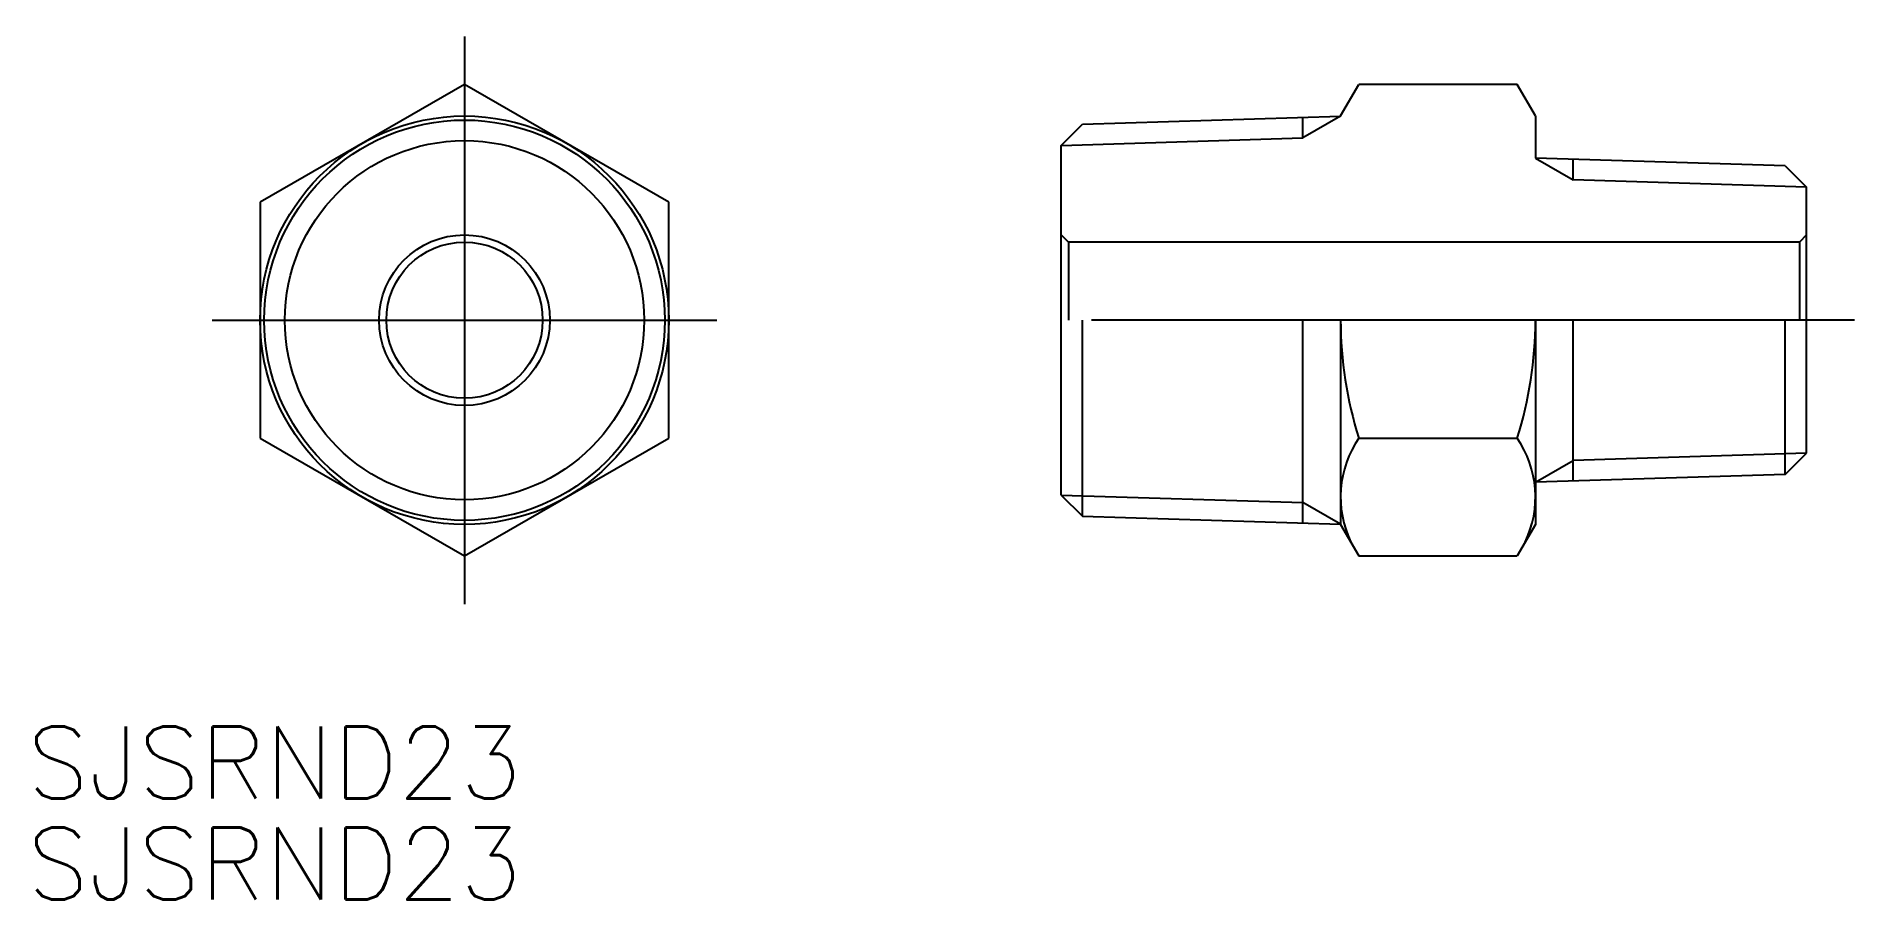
# Model space of a CAD drawing. Extents: x -17.8 to 57.8, y -24.1 to 11.8.
import ezdxf

# ---------------------------------------------------------------- set-up
doc = ezdxf.new("R2010")
doc.units = 0
doc.linetypes.add('CENTER', pattern=[50.8, 31.75, -6.35, 6.35, -6.35])
doc.layers.get('0').update_dxf_attribs({"linetype": 'CONTINUOUS'})
doc.layers.add('CENTER', color=1, linetype='CENTER')
doc.styles.get("Standard").update_dxf_attribs({"font": 'txt.shx', "height": 3, "bigfont": 'bigfont.shx'})

msp = doc.modelspace()

# ---------------------------------------------------------------- linework, layer by layer
at = {"color": 7, "linetype": 'CONTINUOUS'}
for p, q in [((0, 9.815), (-8.5, 4.907)), ((8.5, 4.907), (0, 9.815)), ((36.444, 8.5), (37.203, 9.815)), ((43.79, 9.815), (37.203, 9.815)), ((44.549, 8.5), (43.79, 9.815)), ((25.71, 8.16), (36.444, 8.496)), ((34.876, 7.591), (34.876, 8.447)), ((36.444, 8.5), (36.444, 8.496)), ((44.549, 8.5), (44.549, 6.743)), ((24.826, 7.277), (25.71, 8.16)), ((24.826, -7.277), (24.826, 7.277)), ((54.943, 6.418), (44.549, 6.743)), ((46.116, 5.838), (46.116, 6.694)), ((54.943, 6.418), (55.826, 5.535)), ((55.826, -5.535), (55.826, 5.535)), ((-8.5, 4.907), (-8.5, -4.907)), ((8.5, -4.907), (8.5, 4.907)), ((24.826, 3.55), (25.126, 3.25)), ((55.526, 3.25), (25.126, 3.25)), ((25.126, 3.25), (25.126, 0)), ((55.826, 3.55), (55.526, 3.25)), ((55.526, 3.25), (55.526, 0)), ((25.71, -8.16), (25.71, 0)), ((34.876, -8.447), (34.876, 0)), ((36.444, 0), (36.444, -8.5)), ((44.549, 0), (44.549, -8.5)), ((46.116, -6.694), (46.116, 0)), ((54.943, -6.418), (54.943, 0)), ((-8.5, -4.907), (0, -9.815)), ((0, -9.815), (8.5, -4.907)), ((37.203, -4.907), (43.79, -4.907)), ((54.943, -6.418), (55.826, -5.535)), ((54.943, -6.418), (44.549, -6.743)), ((24.826, -7.277), (25.71, -8.16)), ((25.71, -8.16), (36.444, -8.496)), ((36.444, -8.5), (37.203, -9.815)), ((44.549, -8.5), (43.79, -9.815)), ((37.203, -9.815), (43.79, -9.815))]:
    msp.add_line(p, q, dxfattribs=at)
at = {"color": 3, "linetype": 'CONTINUOUS'}
for p, q in [((36.444, 8.496), (34.876, 7.591)), ((24.826, 7.277), (34.876, 7.591)), ((44.549, 6.743), (46.116, 5.838)), ((55.826, 5.535), (46.116, 5.838)), ((44.549, -6.743), (46.116, -5.838)), ((55.826, -5.535), (46.116, -5.838)), ((24.826, -7.277), (34.876, -7.591)), ((36.444, -8.496), (34.876, -7.591))]:
    msp.add_line(p, q, dxfattribs=at)
at = {"color": 7, "linetype": 'CONTINUOUS'}
for radius in [8.5, 8.331, 3.55, 3.25]:
    msp.add_circle((0, 0), radius, dxfattribs=at)
at = {"color": 3, "linetype": 'CONTINUOUS'}
msp.add_circle((0, 0), 7.475, dxfattribs=at)
at = {"color": 7, "linetype": 'CONTINUOUS'}
for centre, radius, start, end in [((52.685, 0), 16.241, 180, 197.58795), ((28.308, 0), 16.241, 342.41205, 0), ((40.789, -7.361), 4.345, 145.61575, 205.61575), ((40.204, -7.361), 4.345, 334.38425, 34.38425)]:
    msp.add_arc(centre, radius, start, end, dxfattribs=at)
at = {"layer": 'CENTER', "color": 1, "linetype": 'CENTER'}
for p, q in [((0, 11.815), (0, -11.815)), ((-10.5, 0), (10.5, 0)), ((57.826, 0), (22.826, 0))]:
    msp.add_line(p, q, dxfattribs=at)

# ---------------------------------------------------------------- texts
at = {"color": 7, "linetype": 'CONTINUOUS'}
for p in [(-18.194, -19.912), (-18.194, -24.12)]:
    msp.add_text('SJSRND23', height=3, dxfattribs=at).set_placement(p)

doc.saveas('drawing.dxf')
